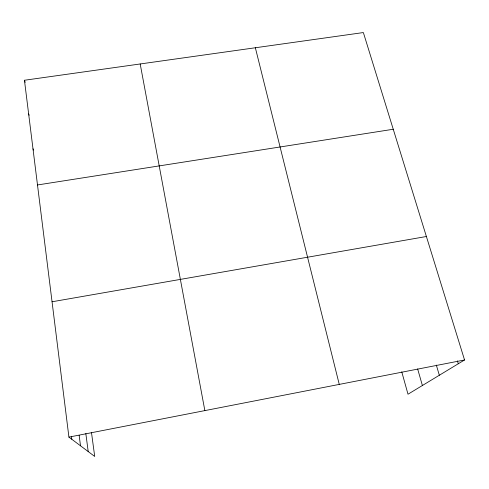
<?xml version="1.0" encoding="UTF-8"?>
<svg xmlns="http://www.w3.org/2000/svg" width="489" height="489" viewBox="0 0 489 489"><rect width="100%" height="100%" fill="white"/><g stroke="black" fill="none" stroke-linecap="round" stroke-linejoin="round"><path stroke-width="0.73" d="M91.486 432.545L94.713 456.445L68.918 437.111L24.45 80.257L363.364 32.555L464.55 359.971L408.003 394.22L401.762 371.836M68.918 437.111L464.55 359.971M52.054 301.768L426.396 236.505M37.5 184.964L393.248 129.255M32.995 148.815L33.539 150.141M28.649 113.931L29.157 115.251M24.45 80.257L25.22 82.354M457.417 360.87L458.297 363.755M436.329 365.087L439.33 375.246M417.643 368.932L422.392 385.503M255.356 47.757L339.262 384.397M140.19 63.967L204.86 410.607M85.826 433.554L88.209 451.573M79.151 435.314L80.502 445.797M71.425 436.261L71.804 439.275"/></g></svg>
